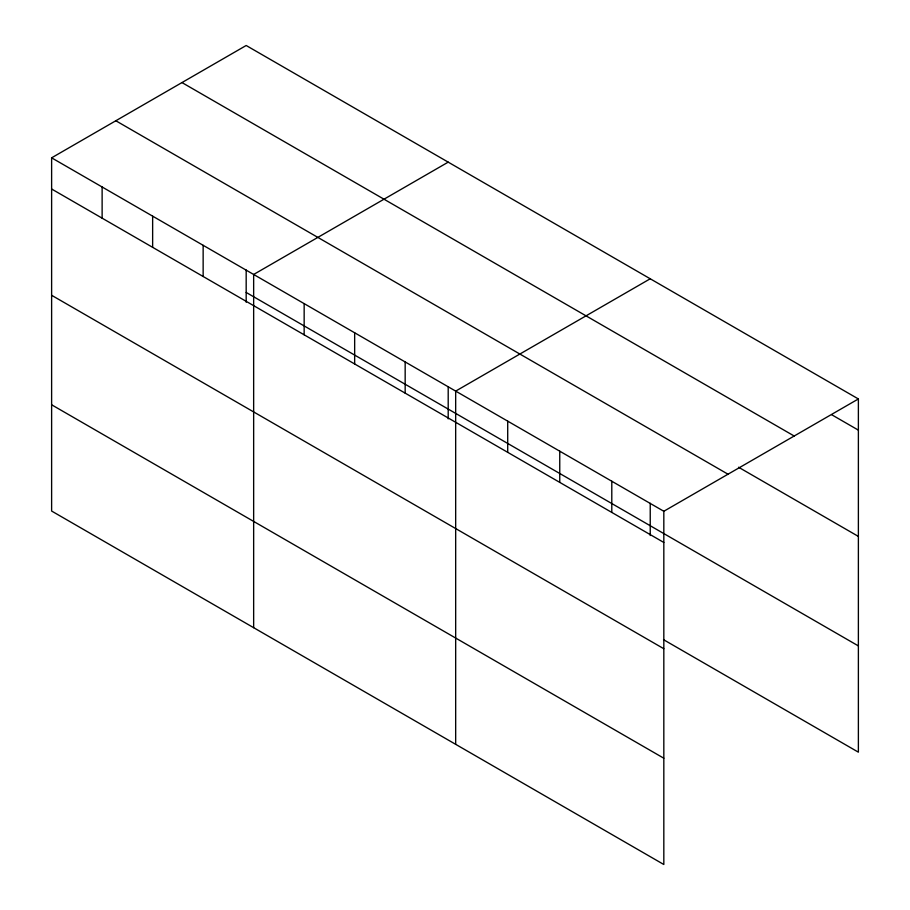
<?xml version="1.0" encoding="UTF-8"?>
<svg xmlns="http://www.w3.org/2000/svg" width="910" height="910" viewBox="0 0 910 910"><rect width="100%" height="100%" fill="white"/><g stroke="black" fill="none" stroke-linecap="round" stroke-linejoin="round"><path stroke-width="1.36" d="M51.62 157.828L663.822 511.272L663.822 864.5L51.62 511.045L51.62 157.828L246.178 45.5L858.38 398.955L858.38 752.172L663.538 639.684M448.198 162.139L253.651 274.467L253.651 627.684M650.229 278.779L455.671 391.107L455.671 744.323M663.822 511.272L858.38 398.955M831.751 414.767L858.38 430.134M181.977 82.571L794.18 436.015M738.567 467.239L858.38 536.411M115.82 120.757L728.023 474.212M246.178 292.451L858.38 645.907M51.62 189.007L663.822 542.462M51.62 295.284L663.822 648.728M51.62 404.779L663.822 758.223M650.229 503.264L650.229 535.524M611.793 481.231L611.793 512.421M559.752 451.189L559.752 482.368M507.712 421.148L507.712 452.327M448.198 386.636L448.198 418.884M405.166 361.941L405.166 393.131M354.661 332.787L354.661 363.966M304.156 303.622L304.156 334.812M246.178 269.997L246.178 302.245M203.146 245.302L203.146 276.492M152.641 216.148L152.641 247.327M102.125 186.982L102.125 218.173"/></g></svg>
